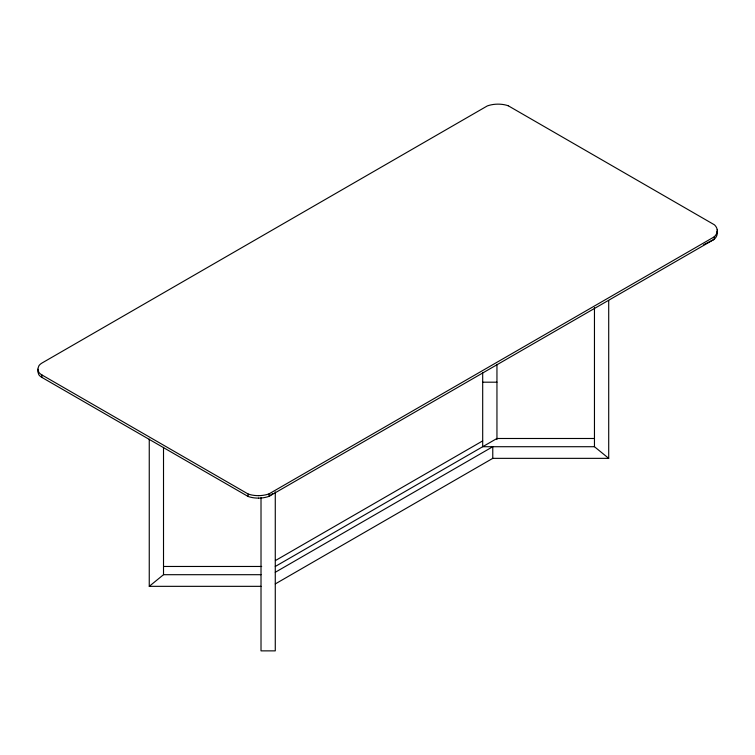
<?xml version="1.0" encoding="UTF-8"?>
<svg xmlns="http://www.w3.org/2000/svg" width="755" height="755" viewBox="0 0 755 755"><rect width="100%" height="100%" fill="white"/><g stroke="black" fill="none" stroke-linecap="round" stroke-linejoin="round"><path stroke-width="1.13" d="M38.307 369.223L37.75 371.441L38.798 374.697A14.241 8.22 0 0 0 41.94 377.443L248.159 496.497A19.554 11.287 0 0 0 258.569 498.121M149.254 439.136L149.254 586.333L163.514 574.697L261.013 574.697M272.668 493.6L269.063 496.337A20.385 11.769 0 0 1 258.569 498.13M258.569 495.658A20.385 11.769 0 0 0 269.063 493.855L714.154 236.891A20.319 11.731 0 0 0 717.203 229.775M275.405 560.569L482.69 440.892M275.273 566.467L496.95 438.485L594.459 438.485M275.273 572.281L492.77 446.715L492.77 458.351L275.273 583.926M703.726 244.705L714.154 239.363A20.385 11.769 0 0 0 717.259 233.304A19.554 11.287 0 0 0 716.967 231.2M482.69 382.19L496.95 382.19M608.709 300.556L608.709 458.351L594.459 446.715L482.69 446.715L482.69 372.753M492.77 458.351L608.709 458.351M163.514 566.467L261.683 566.467M149.254 586.333L261.013 586.333M508.219 105.757L714.438 224.82A19.554 11.287 0 0 1 717.184 229.775M508.219 105.757A19.554 11.287 0 0 0 497.809 104.143A20.385 11.769 0 0 0 487.315 105.926L42.223 362.891A15.345 8.862 0 0 0 38.949 365.684L37.75 368.968L38.798 372.224A14.241 8.22 0 0 0 41.94 374.961L248.159 494.025A19.554 11.287 0 0 0 258.569 495.648M714.154 236.891L714.154 239.363L269.063 496.337L269.063 493.855M594.459 307.549L594.459 446.715M496.95 364.401L496.95 439.561M275.273 491.826L275.273 650.867L261.013 650.867L261.013 497.724M248.159 494.025L248.159 496.497M163.514 447.328L163.514 574.697M41.94 374.961L41.94 377.443"/></g></svg>
